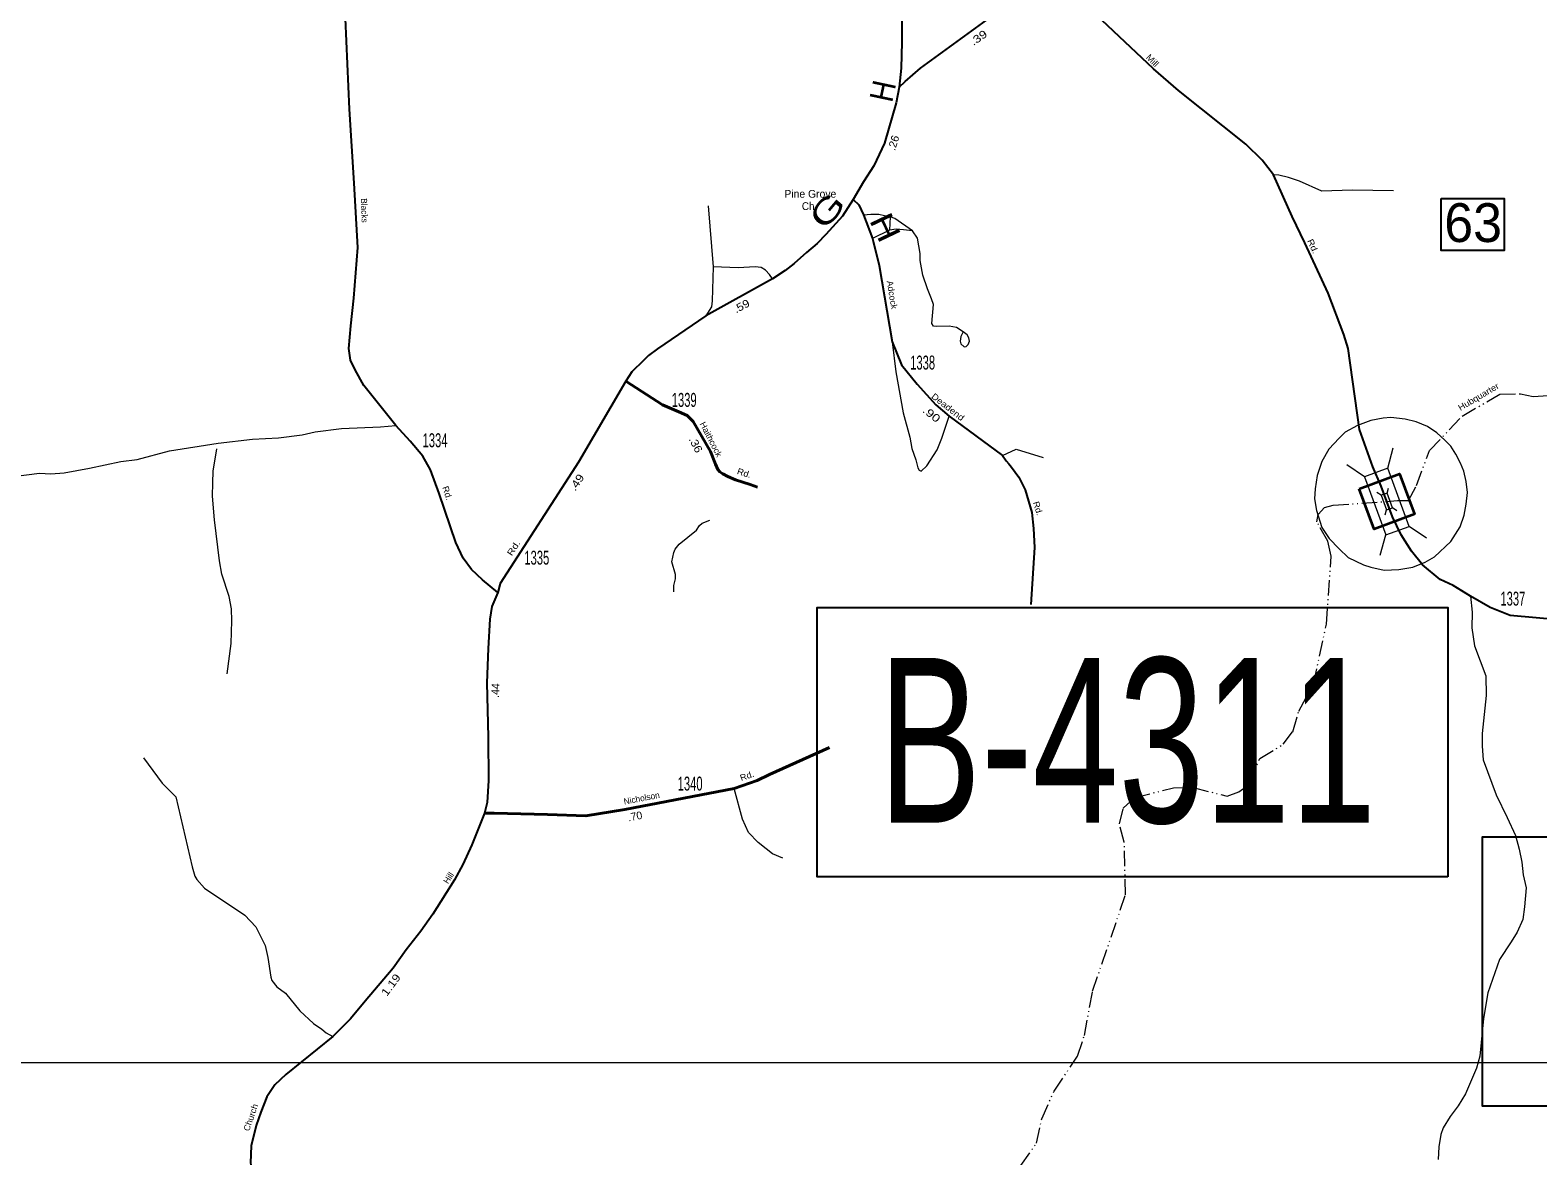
# Model space of a CAD drawing. Extents: x 670138 to 708207, y 272532 to 310582.
# Drawn here: x 692444 to 697302, y 299739 to 303366 of the extents above; entities that cross this region are included whole.
import ezdxf
from ezdxf.enums import TextEntityAlignment as Align

# ---------------------------------------------------------------- set-up
doc = ezdxf.new("R2010")
doc.units = 0
doc.header["$LTSCALE"] = 10
doc.linetypes.add('DASH_DOUBLE_DOT', pattern=[9.2, 5, -1.2, 0.3, -1.2, 0.3, -1.2])
doc.linetypes.add('LONG_DASHED', pattern=[7.5, 6, -1.5])
for name, color, linetype, lineweight in [('11', 7, 'Continuous', 40), ('17', 7, 'Continuous', 40), ('3', 7, 'Continuous', 158), ('31', 7, 'Continuous', 35), ('32', 7, 'Continuous', 25), ('35', 7, 'Continuous', 13), ('50', 7, 'Continuous', 13), ('59', 7, 'DASH_DOUBLE_DOT', 13), ('63', 7, 'Continuous', 13)]:
    doc.layers.add(name, color=color, linetype=linetype, lineweight=lineweight)
for name, color, linetype in [('21', 7, 'Continuous'), ('22', 7, 'Continuous'), ('8', 7, 'Continuous')]:
    doc.layers.add(name, color=color, linetype=linetype)

msp = doc.modelspace()

# ---------------------------------------------------------------- linework, layer by layer
at = {"layer": '3', "lineweight": 13}
msp.add_lwpolyline([(696806.79, 301626.05), (696854.03, 301628.02), (696899.31, 301635.89), (696938.68, 301651.64), (696968.21, 301669.36), (697021.36, 301718.57), (697050.89, 301765.81), (697064.66, 301803.21), (697070.57, 301838.65), (697074.51, 301876.05), (697070.57, 301911.48), (697062.7, 301944.95), (697052.85, 301970.54), (697037.11, 302000.06), (697021.36, 302025.65), (697001.67, 302045.34), (696976.08, 302068.96), (696946.55, 302088.65), (696909.15, 302104.39), (696873.72, 302112.27), (696828.44, 302118.17), (696802.85, 302116.21), (696763.48, 302108.33), (696720.18, 302092.58), (696680.81, 302070.93), (696661.12, 302051.24), (696627.66, 302015.81), (696606, 301976.44), (696590.26, 301931.17), (696584.35, 301887.86), (696582.38, 301856.36), (696588.29, 301818.96), (696606, 301763.84), (696629.62, 301728.41), (696661.12, 301694.95), (696690.65, 301667.39), (696739.86, 301643.76), (696763.48, 301635.89)], close=True, dxfattribs=at)
at = {"layer": '3', "lineweight": 25}
for points in [[(697011.52, 300638.29), (694979.84, 300638.29), (694979.84, 301505.64), (697011.52, 301505.64)], [(699155.16, 299899.8), (697123.48, 299899.8), (697123.48, 300767.15), (699155.16, 300767.15)]]:
    msp.add_lwpolyline(points, close=True, dxfattribs=at)
at = {"layer": '31', "lineweight": 25}
msp.add_lwpolyline([(696989.9, 302823.16), (697193.29, 302823.16), (697193.29, 302656.28), (696989.9, 302656.28)], close=True, dxfattribs=at)
at = {"layer": '31'}
msp.add_lwpolyline([(696725.7, 301888.64), (696856.1, 301936.67), (696904.17, 301806.17), (696773.77, 301758.13)], close=True, dxfattribs=at)
at = {"layer": '32'}
for points in [[(695186.08, 303750.66), (695217.32, 303656.05), (695237.92, 303548.86), (695247.09, 303483.69), (695251.97, 303419.77), (695252.84, 303327.78), (695250.57, 303243.04), (695243.75, 303182.87)], [(695243.75, 303182.87), (695263.52, 303200.12), (695312.15, 303243.93), (695666.77, 303501.85), (695740.74, 303541.4)], [(696814.94, 301847.4), (696796.5, 301897.35), (696770.36, 301958.67), (696727.17, 302078.92), (696690.54, 302340.01), (696676.75, 302385.59), (696625.79, 302518.76), (696551.12, 302681.37), (696510.47, 302765.52), (696449.95, 302900.43), (696413.18, 302946.64), (696360.29, 302999.19), (696144.26, 303171.87), (696063.53, 303240.89), (695805.26, 303485.31), (695740.74, 303541.4)], [(693950.16, 301554.29), (693900.98, 301595.31), (693865.33, 301627.87), (693838.81, 301664.82), (693815.18, 301715.17), (693761.89, 301873.73), (693733.72, 301948.99), (693709.55, 301993.87), (693668.21, 302042.14), (693622.07, 302091.9), (693519.48, 302221.46), (693491.1, 302271.33), (693475.96, 302302.89), (693471.13, 302340.13), (693477.01, 302413.78), (693486.89, 302502.79), (693499.68, 302665.88), (693487.52, 302873.34), (693473.02, 303111.74), (693460.19, 303403.17)], [(695243.75, 303182.87), (695234.08, 303132.37), (695196.76, 303002.44), (695162.18, 302929.1), (695129.38, 302876.92), (695095.96, 302820.32)], [(695095.96, 302820.32), (695061.48, 302767.29), (695007.02, 302708.16), (694980.11, 302678.71), (694944.79, 302649.25), (694905.58, 302614.42), (694876.99, 302591.7), (694835.89, 302564.45), (694621.2, 302446.1), (694465, 302339.8), (694436.56, 302317.6), (694420.26, 302301.61), (694382.4, 302265.02), (694363.48, 302234.93)], [(695095.96, 302820.32), (695114.04, 302803.06), (695128.75, 302771.5), (695157.56, 302695.12), (695160.24, 302686.54), (695179.75, 302607.95), (695221.08, 302361.57), (695251.16, 302287.69), (695301.62, 302224.99), (695362.17, 302158.92), (695405.27, 302122.52), (695577.25, 301995.42), (695588.6, 301979.01), (695597.01, 301968.49), (695605.42, 301958.39), (695629.17, 301926.19), (695649.99, 301885.58), (695671.7, 301812.01), (695677.11, 301760.7), (695679.48, 301699.15), (695668.43, 301515.61)], [(694363.48, 302234.93), (694210.83, 301973.77), (693958, 301583.02), (693950.16, 301554.29)], [(697650.77, 301437.05), (697518.7, 301453.28), (697379.94, 301465.06), (697296.27, 301472.63), (697212.38, 301480), (697148.47, 301505.67), (697084.77, 301542.28), (697028.74, 301577.11), (696986.44, 301596.28), (696929.95, 301643.3), (696894.19, 301687.37), (696861.34, 301740.13), (696833.42, 301797.77), (696814.94, 301847.4)], [(693950.16, 301554.29), (693931.82, 301509.29), (693924.97, 301468.62), (693919.8, 301373.52), (693914.79, 301263.31), (693919.18, 301088.05), (693921.14, 300949.1), (693916.15, 300877.5), (693907.43, 300843.52)], [(693907.43, 300843.52), (693867.17, 300741.15), (693838.36, 300677.82), (693811.35, 300629.13), (693741.02, 300518.11), (693702.63, 300463.59), (693655.88, 300403.43), (693612.97, 300344.54), (693522.72, 300237.93), (693476.05, 300180.28), (693419.08, 300124.1), (693267.91, 300001.42), (693232.59, 299967.76), (693206.52, 299929.04), (693187.04, 299880.39), (693172.24, 299837.61), (693155.92, 299771.49), (693154.17, 299716.73), (693160.9, 299671.28), (693192.44, 299563.12), (693189.07, 299510.09), (693183.72, 299461.12), (693191.89, 299368.54), (693227.22, 299215.31)]]:
    msp.add_lwpolyline(points, dxfattribs=at)
at = {"layer": '32', "lineweight": 40}
for points in [[(694363.48, 302234.93), (694481.32, 302159.29), (694534.41, 302136.88), (694560.9, 302124.67), (694580, 302105.17), (694636.32, 302008.15), (694651.61, 301968.16), (694659.18, 301950.55), (694665.86, 301943.47), (694675.58, 301936.45), (694691.58, 301927.82), (694715.92, 301917.04), (694763.54, 301901.74), (694786.83, 301894.09)], [(693907.43, 300843.52), (693939.27, 300843.69), (694110.52, 300839.52), (694234.67, 300835.21), (694360.13, 300855.52), (694712.38, 300922.84), (694785.88, 300948.48), (694826.48, 300967.59), (695019.58, 301054.42)]]:
    msp.add_lwpolyline(points, dxfattribs=at)
at = {"layer": '35'}
for p, q in [((694628.28, 302800.21), (694644.14, 302603.55)), ((695212.9, 302721.37), (695157.56, 302695.12))]:
    msp.add_line(p, q, dxfattribs=at)
for points in [[(696836.9, 302848.44), (696702.84, 302850.22), (696605.32, 302847.46), (696533.76, 302879.13), (696498.52, 302891.81), (696466.56, 302898.96), (696449.95, 302900.43)], [(695128.75, 302771.5), (695152.61, 302773.71), (695178.78, 302773.7), (695214.26, 302764.91)], [(695287.17, 302719.31), (695230.11, 302759.58), (695214.26, 302764.91), (695212.9, 302721.37)], [(695287.17, 302719.31), (695257.92, 302722.67), (695234.34, 302725.37), (695212.9, 302721.37)], [(695450.5, 302393.57), (695429.05, 302407.97), (695404.63, 302412.02), (695363.22, 302411), (695354.06, 302412.78), (695349.11, 302421.23), (695354.04, 302481.66), (695348.34, 302500.49), (695334.63, 302532.65), (695320.2, 302577.03), (695311.86, 302623.83), (695311.62, 302646.99), (695303.25, 302695.69), (695287.17, 302719.31)], [(694644.14, 302603.55), (694640.87, 302494.45), (694638.62, 302474.33), (694621.2, 302446.1)], [(694835.89, 302564.45), (694825.98, 302578.45), (694813.05, 302592.93), (694799.52, 302601.38), (694780, 302603.62), (694724.59, 302600.64), (694644.14, 302603.55)], [(695221.08, 302361.57), (695233.55, 302264.76), (695256.74, 302132.74), (695278.2, 302054.33), (695284.64, 302018.42), (695297.81, 301981.39), (695303.51, 301956.46), (695308.46, 301948.56), (695315.21, 301945), (695333.31, 301962.24), (695365.74, 302014.34), (695381.26, 302051.07), (695405.27, 302122.52)], [(692217.3, 301905.47), (692276.98, 301911.53), (692390.16, 301928.47), (692473.58, 301938.97), (692510.76, 301936.3), (692553.38, 301939.73), (692635.55, 301954.52), (692736.47, 301976.78), (692788.83, 301982.81), (692892.8, 302011.16), (693049.77, 302035.23), (693159.94, 302048.45), (693244.03, 302052.9), (693320.71, 302062.14), (693362.06, 302071.63), (693447.24, 302082.22), (693572.13, 302087.64), (693622.07, 302091.9)], [(693078.1, 301292), (693091.19, 301390.22), (693093.52, 301463.38), (693092.56, 301501.8), (693085.53, 301541.32), (693061.69, 301613.62), (693053.93, 301656.21), (693038.07, 301788.93), (693031.87, 301865), (693032.09, 301907.66), (693033.56, 301945.48), (693045.66, 302016.91)], [(695577.25, 301995.42), (695620.56, 302015.62), (695707.59, 301989.11)], [(694675.58, 301936.45), (694694.29, 301927.82), (694717, 301919.62), (694736.34, 301913.52), (694783.01, 301897.94)], [(694517.47, 301556.02), (694517.86, 301577.34), (694523.17, 301598.08), (694523.04, 301612.1), (694511.71, 301652.87), (694517.53, 301683.34), (694522.27, 301694.4), (694534.92, 301710.35), (694591.19, 301754.75), (694600.17, 301770.05), (694608.62, 301777.49), (694633.28, 301787.58)], [(697084.77, 301542.28), (697089.8, 301491.22), (697088.48, 301440.05), (697097.5, 301382.2), (697134.42, 301285.67), (697134.98, 301222.27), (697122.12, 301100.27), (697121.92, 301058.83), (697125.38, 301014.99), (697167.26, 300902.02), (697203.28, 300829.28), (697229.42, 300771.01), (697241.44, 300727.85), (697249.76, 300685.86), (697254.39, 300645.11), (697263.92, 300602.55), (697259.04, 300541.51), (697252.71, 300501.23), (697235.44, 300459.66), (697216.19, 300428.37), (697177.76, 300371.95), (697140.95, 300264.96), (697126.52, 300181.33), (697114.89, 300059.98), (697103.66, 300021.45), (697068.47, 299939.48), (697045.03, 299900.23), (697019.2, 299865.85), (696996.98, 299829.68), (696989.28, 299808.33), (696982.29, 299768.61), (696980.28, 299727.76)], [(692809.48, 301021.96), (692869.32, 300940.25), (692913.62, 300896.17), (692965.75, 300670.58), (692974.51, 300640.78), (692981.35, 300629.85), (693006, 300602.08), (693135.39, 300514.34), (693171.06, 300477.5), (693200.93, 300416.84), (693209.2, 300377.9), (693218.96, 300314.61), (693222.7, 300304.29), (693238.74, 300284.33), (693266.96, 300263.86), (693313.17, 300206.39), (693356.26, 300165.38), (693383.85, 300147.37), (693397.33, 300135.93), (693419.08, 300124.1)], [(694868.63, 300698.18), (694836.2, 300712.52), (694815.33, 300728.8), (694789.55, 300749.28), (694758.78, 300781.25), (694738.88, 300823.73), (694712.38, 300922.84)]]:
    msp.add_lwpolyline(points, dxfattribs=at)
msp.add_lwpolyline([(695450.5, 302393.57), (695442.1, 302379.48), (695439.82, 302363.62), (695442.38, 302355.09), (695452.8, 302346.04), (695460.08, 302347.35), (695466.12, 302353.5), (695470.31, 302364.5), (695467.77, 302374.25), (695463.41, 302383.97)], close=True, dxfattribs=at)
at = {"layer": '50'}
for p, q in [((696817.87, 301955.06), (696835.9, 302020.71)), ((696742.81, 301927.39), (696686.48, 301965.62)), ((696943.39, 301729.18), (696887.06, 301767.41)), ((696793.97, 301674.09), (696812, 301739.74))]:
    msp.add_line(p, q, dxfattribs=at)
at = {"layer": '50', "linetype": 'LONG_DASHED'}
for p, q in [((696796.91, 301867.4), (696782.82, 301876.96)), ((696815.67, 301874.32), (696820.18, 301890.73)), ((696809.7, 301804.07), (696814.2, 301820.49)), ((696847.05, 301817.85), (696832.97, 301827.4))]:
    msp.add_line(p, q, dxfattribs=at)
at = {"layer": '50'}
msp.add_lwpolyline([(696742.81, 301927.39), (696812, 301739.74), (696887.06, 301767.41), (696817.87, 301955.06)], close=True, dxfattribs=at)
at = {"layer": '50', "linetype": 'LONG_DASHED'}
msp.add_lwpolyline([(696796.91, 301867.4), (696814.2, 301820.49), (696832.97, 301827.4), (696815.67, 301874.32)], close=True, dxfattribs=at)
at = {"layer": '59'}
for points in [[(696814.94, 301847.4), (696849.46, 301850.59), (696885.05, 301850.32), (696910.69, 301899.41), (696952.75, 302011.5), (697058.19, 302122.28), (697179.5, 302193.72), (697245.38, 302194.31), (697286.19, 302185.47), (697334.38, 302188.47), (697343.51, 302191.57)], [(695636.06, 299708.53), (695686.38, 299780.47), (695703.44, 299859.12), (695743.06, 299948.25), (695818.31, 300060.66), (695840.56, 300127.19), (695867.06, 300269.62), (695973.12, 300580.31), (695969.19, 300750.38), (695953.31, 300808.72), (695965.5, 300859.44), (696003.31, 300893.66), (696127.38, 300925.03), (696191.06, 300925.69), (696300.5, 300898.41), (696338.31, 300911.59), (696363.56, 300930.06), (696405.94, 301019.16), (696481.56, 301065.56), (696511.75, 301105.94), (696531.56, 301172.5), (696578.75, 301259.5), (696620.25, 301452.59), (696636.06, 301671.22), (696625.38, 301719.44), (696589.12, 301782.19), (696594, 301805.09), (696614.12, 301828.66), (696642.19, 301836.06), (696814.94, 301847.4)]]:
    msp.add_lwpolyline(points, dxfattribs=at)
at = {"layer": '63'}
msp.add_lwpolyline([(707265.79, 300039.19), (691125.19, 300039.19), (691125.19, 310581.56)], dxfattribs=at)

# ---------------------------------------------------------------- texts
at = {"layer": '11'}
for s, rotation, width, p in [('Mill', 315.184, 1.1, (696053.12, 303261.05)), ('Rd.', 294.663, 1.15, (696567.91, 302665.65)), ('Adcock', 279.522, 1.05, (695211.1, 302511.73)), ('Deadend', 322.037, 1.15, (695394.74, 302144.06)), ('Haithcock', 297.309, 1.05, (694628.53, 302043.04)), ('Rd.', 342.485, 1.1, (694741.53, 301929.76)), ('Rd.', 288.578, 1.1, (693778.44, 301871.55)), ('Rd.', 287.624, 1.1, (695681.49, 301822.34)), ('Rd.', 56.532, 1.25, (694009.71, 301692.2)), ('Rd.', 19.231, 1.1, (694756.71, 300954.19)), ('Church', 70.922, 1.05, (693164.09, 299859.92))]:
    msp.add_text(s, height=20, rotation=rotation, dxfattribs=dict(at, width=width)).set_placement(p, align=Align.CENTER)
for s, rotation, p in [('Blacks', 271.891, (693510.75, 302784.89)), ('Nicholson', 10.82, (694415.93, 300881.68)), ('Hill', 56.861, (693800.41, 300629.34))]:
    msp.add_text(s, height=20, rotation=rotation, dxfattribs=at).set_placement(p, align=Align.CENTER)
at = {"layer": '17'}
for s, rotation, width, p in [('.39', 35.035, 1.25, (695506.66, 303331.39)), ('.26', 72.701, 1.05, (695237.54, 302999.22)), ('.59', 28.118, 1.15, (694741.83, 302465.96)), ('.90', 322.037, 1.3, (695340.51, 302118.44)), ('.36', 297.309, 1.15, (694577.24, 302024.87)), ('.49', 56.532, 1.2, (694215.36, 301902.29)), ('1.19', 53.526, 1.2, (693616.19, 300282.6))]:
    msp.add_text(s, height=25, rotation=rotation, dxfattribs=dict(at, width=width)).set_placement(p, align=Align.CENTER)
for s, rotation, p in [('.44', 87.728, (693955.21, 301238.14)), ('.70', 10.82, (694395.04, 300821.22))]:
    msp.add_text(s, height=25, rotation=rotation, dxfattribs=at).set_placement(p, align=Align.CENTER)
at = {"layer": '21', "width": 1.1}
msp.add_text('Hubquarter', height=20, rotation=30.493, dxfattribs=at).set_placement((697115.41, 302176.47), align=Align.CENTER)
at = {"layer": '22'}
for s, rotation, width, p in [('H', 78.035, 0.9, (695227.72, 303162.07)), ('G', 49.929, 1.45, (695040.72, 302761.29)), ('H', 295.459, 1.2, (695165.1, 302714.4))]:
    msp.add_text(s, height=75, rotation=rotation, dxfattribs=dict(at, width=width)).set_placement(p, align=Align.CENTER)
msp.add_text('Pine Grove', height=25, dxfattribs=at).set_placement((694957.58, 302826.21), align=Align.CENTER)
at = {"layer": '22', "width": 0.95}
msp.add_text('Ch.', height=25, dxfattribs=at).set_placement((694955.03, 302786.65), align=Align.CENTER)
at = {"layer": '3', "width": 0.7}
msp.add_text('B-4311', height=531.4, dxfattribs=at).set_placement((695176.36, 300812.41))
at = {"layer": '31'}
msp.add_text('63', height=125, dxfattribs=at).set_placement((697000.14, 302683.42))
at = {"layer": '8', "width": 0.6}
for s, p in [('1338', (695319.41, 302272.59)), ('1339', (694551.18, 302152.34)), ('1334', (693748.36, 302022.39)), ('1335', (694076.28, 301644.01)), ('1337', (697221.1, 301512.03)), ('1340', (694570.28, 300916.1))]:
    msp.add_text(s, height=45, dxfattribs=at).set_placement(p, align=Align.CENTER)

doc.saveas('drawing.dxf')
